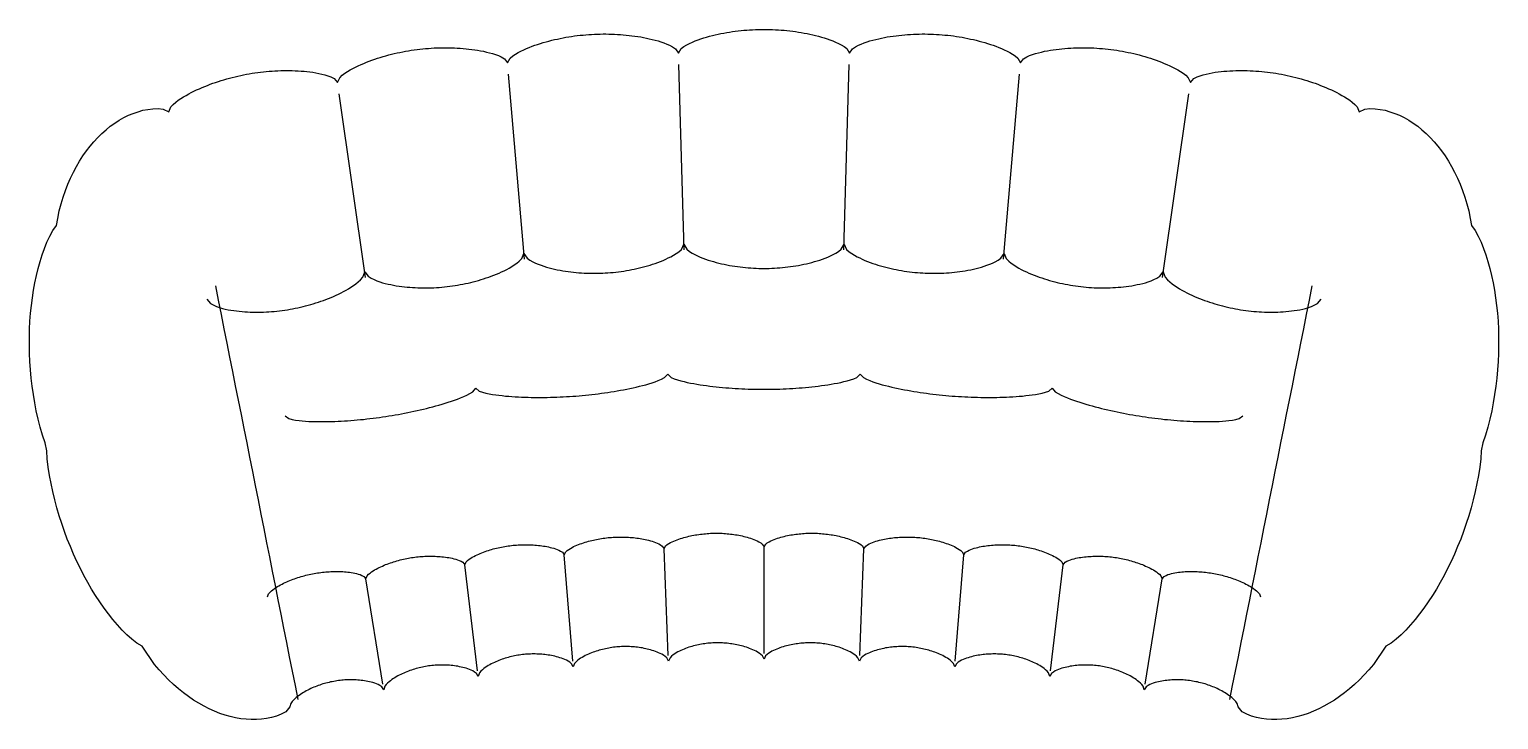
# Model space of a CAD drawing. Header units: millimetres. Extents: x -1307 to 1307, y -77 to 1150.
import ezdxf

# ---------------------------------------------------------------- set-up
doc = ezdxf.new("R2010")
doc.units = ezdxf.units.MM
doc.layers.add('SOFA-CUSHIONS', color=8, linetype='Continuous')
doc.layers.add('SOFA-OUTLINE', color=7, linetype='Continuous')

# ---------------------------------------------------------------- blocks, each defined once
blk = doc.blocks.new('BUBBLE_SOFA')
at = {"layer": 'SOFA-CUSHIONS'}
for points in [[(-142.2, 758), (-151.7, 1087.8)], [(142.2, 758), (151.7, 1087.8)], [(-426.1, 741.7), (-454.5, 1070.4)], [(426.1, 741.7), (454.5, 1070.4)], [(-708.7, 709.1), (-755.8, 1035.7)], [(708.7, 709.1), (755.8, 1035.7)], [(-990.9, 670.2), (-984.4, 662.5), (-979, 659.4), (-973.7, 657.1), (-968.5, 655.4), (-963.4, 653.9), (-958.3, 652.7), (-953.3, 651.6), (-948.3, 650.7), (-943.4, 650), (-938.4, 649.3), (-933.5, 648.7), (-928.6, 648.3), (-923.7, 647.9), (-918.9, 647.6), (-914, 647.4), (-909.2, 647.2), (-904.4, 647.2), (-899.6, 647.2), (-894.8, 647.2), (-890.1, 647.4), (-885.3, 647.6), (-880.6, 647.9), (-875.9, 648.2), (-871.2, 648.6), (-866.4, 649), (-861.8, 649.6), (-857.1, 650.2), (-852.4, 650.8), (-847.8, 651.5), (-843.1, 652.3), (-838.5, 653.1), (-833.9, 654), (-829.3, 655), (-824.7, 656), (-820.1, 657.1), (-815.5, 658.3), (-810.9, 659.5), (-806.4, 660.8), (-801.8, 662.1), (-797.3, 663.5), (-792.7, 665), (-788.2, 666.5), (-783.7, 668.1), (-779.2, 669.8), (-774.7, 671.6), (-770.2, 673.4), (-765.7, 675.3), (-761.3, 677.3), (-756.8, 679.4), (-752.4, 681.6), (-748, 683.9), (-743.6, 686.3), (-739.2, 688.8), (-734.8, 691.5), (-730.4, 694.4), (-726.1, 697.5), (-721.8, 700.9), (-717.6, 704.8), (-713.5, 709.5), (-710.1, 719), (-704.1, 710.9), (-698.9, 707.5), (-693.7, 705), (-688.6, 702.9), (-683.6, 701.2), (-678.6, 699.6), (-673.7, 698.3), (-668.7, 697.1), (-663.8, 696.1), (-658.9, 695.1), (-654.1, 694.3), (-649.2, 693.5), (-644.4, 692.9), (-639.5, 692.3), (-634.7, 691.8), (-629.9, 691.4), (-625.1, 691), (-620.3, 690.8), (-615.6, 690.6), (-610.8, 690.4), (-606, 690.4), (-601.3, 690.4), (-596.5, 690.4), (-591.8, 690.5), (-587.1, 690.7), (-582.4, 691), (-577.7, 691.3), (-573, 691.7), (-568.3, 692.1), (-563.6, 692.6), (-559, 693.2), (-554.3, 693.8), (-549.6, 694.5), (-545, 695.3), (-540.3, 696.1), (-535.7, 697), (-531.1, 698), (-526.4, 699), (-521.8, 700.1), (-517.2, 701.2), (-512.6, 702.4), (-508, 703.7), (-503.4, 705.1), (-498.8, 706.5), (-494.2, 708), (-489.6, 709.6), (-485.1, 711.2), (-480.5, 713), (-475.9, 714.8), (-471.4, 716.7), (-466.8, 718.8), (-462.3, 720.9), (-457.7, 723.2), (-453.2, 725.6), (-448.7, 728.2), (-444.2, 731.1), (-439.7, 734.2), (-435.3, 737.9), (-431, 742.4), (-427, 751.6), (-421.5, 743.2), (-416.4, 739.5), (-411.4, 736.7), (-406.5, 734.3), (-401.6, 732.3), (-396.7, 730.5), (-391.8, 728.9), (-387, 727.4), (-382.1, 726.1), (-377.3, 724.8), (-372.5, 723.7), (-367.7, 722.7), (-362.9, 721.8), (-358.1, 720.9), (-353.3, 720.1), (-348.5, 719.4), (-343.8, 718.8), (-339, 718.3), (-334.2, 717.8), (-329.5, 717.4), (-324.7, 717.1), (-320, 716.8), (-315.3, 716.6), (-310.5, 716.4), (-305.8, 716.3), (-301.1, 716.3), (-296.4, 716.4), (-291.7, 716.5), (-287, 716.7), (-282.3, 716.9), (-277.6, 717.2), (-272.9, 717.6), (-268.2, 718), (-263.5, 718.5), (-258.8, 719), (-254.1, 719.7), (-249.5, 720.3), (-244.8, 721.1), (-240.1, 721.9), (-235.4, 722.8), (-230.8, 723.7), (-226.1, 724.8), (-221.4, 725.9), (-216.8, 727), (-212.1, 728.2), (-207.4, 729.6), (-202.8, 731), (-198.1, 732.4), (-193.4, 734), (-188.8, 735.7), (-184.1, 737.4), (-179.5, 739.3), (-174.8, 741.3), (-170.2, 743.5), (-165.5, 745.8), (-160.9, 748.4), (-156.2, 751.3), (-151.6, 754.7), (-147, 758.9), (-142.5, 768), (-137.5, 759.2), (-132.6, 755.2), (-127.8, 752.1), (-123, 749.5), (-118.2, 747.2), (-113.5, 745.1), (-108.7, 743.2), (-103.9, 741.5), (-99.2, 739.9), (-94.4, 738.4), (-89.7, 737), (-84.9, 735.7), (-80.2, 734.5), (-75.4, 733.3), (-70.7, 732.3), (-66, 731.3), (-61.3, 730.4), (-56.5, 729.6), (-51.8, 728.9), (-47.1, 728.2), (-42.4, 727.6), (-37.7, 727), (-33, 726.6), (-28.3, 726.1), (-23.5, 725.8), (-18.8, 725.5), (-14.1, 725.3), (-9.4, 725.1), (-4.7, 725), (0, 725), (4.7, 725), (9.4, 725.1), (14.1, 725.3), (18.8, 725.5), (23.5, 725.8), (28.3, 726.1), (33, 726.6), (37.7, 727), (42.4, 727.6), (47.1, 728.2), (51.8, 728.9), (56.5, 729.6), (61.3, 730.4), (66, 731.3), (70.7, 732.3), (75.4, 733.3), (80.2, 734.5), (84.9, 735.7), (89.7, 737), (94.4, 738.4), (99.2, 739.9), (103.9, 741.5), (108.7, 743.2), (113.5, 745.1), (118.2, 747.2), (123, 749.5), (127.8, 752.1), (132.6, 755.2), (137.5, 759.2), (142.5, 768), (147, 758.9), (151.6, 754.7), (156.2, 751.3), (160.9, 748.4), (165.5, 745.8), (170.2, 743.5), (174.8, 741.3), (179.5, 739.3), (184.1, 737.4), (188.8, 735.7), (193.4, 734), (198.1, 732.4), (202.8, 731), (207.4, 729.6), (212.1, 728.2), (216.8, 727), (221.4, 725.9), (226.1, 724.8), (230.8, 723.7), (235.4, 722.8), (240.1, 721.9), (244.8, 721.1), (249.5, 720.3), (254.1, 719.7), (258.8, 719), (263.5, 718.5), (268.2, 718), (272.9, 717.6), (277.6, 717.2), (282.3, 716.9), (287, 716.7), (291.7, 716.5), (296.4, 716.4), (301.1, 716.3), (305.8, 716.3), (310.5, 716.4), (315.3, 716.6), (320, 716.8), (324.7, 717.1), (329.5, 717.4), (334.2, 717.8), (339, 718.3), (343.8, 718.8), (348.5, 719.4), (353.3, 720.1), (358.1, 720.9), (362.9, 721.8), (367.7, 722.7), (372.5, 723.7), (377.3, 724.8), (382.1, 726.1), (387, 727.4), (391.8, 728.9), (396.7, 730.5), (401.6, 732.3), (406.5, 734.3), (411.4, 736.7), (416.4, 739.5), (421.5, 743.2), (427, 751.6), (431, 742.4), (435.3, 737.9), (439.7, 734.2), (444.2, 731.1), (448.7, 728.2), (453.2, 725.6), (457.7, 723.2), (462.3, 720.9), (466.8, 718.8), (471.4, 716.7), (475.9, 714.8), (480.5, 713), (485.1, 711.2), (489.6, 709.6), (494.2, 708), (498.8, 706.5), (503.4, 705.1), (508, 703.7), (512.6, 702.4), (517.2, 701.2), (521.8, 700.1), (526.4, 699), (531.1, 698), (535.7, 697), (540.3, 696.1), (545, 695.3), (549.6, 694.5), (554.3, 693.8), (559, 693.2), (563.6, 692.6), (568.3, 692.1), (573, 691.7), (577.7, 691.3), (582.4, 691), (587.1, 690.7), (591.8, 690.5), (596.5, 690.4), (601.3, 690.4), (606, 690.4), (610.8, 690.4), (615.6, 690.6), (620.3, 690.8), (625.1, 691), (629.9, 691.4), (634.7, 691.8), (639.5, 692.3), (644.4, 692.9), (649.2, 693.5), (654.1, 694.3), (658.9, 695.1), (663.8, 696.1), (668.7, 697.1), (673.7, 698.3), (678.6, 699.6), (683.6, 701.2), (688.6, 702.9), (693.7, 705), (698.9, 707.5), (704.1, 710.9), (710.1, 719), (713.5, 709.5), (717.6, 704.8), (721.8, 700.9), (726.1, 697.5), (730.4, 694.4), (734.8, 691.5), (739.2, 688.8), (743.6, 686.3), (748, 683.9), (752.4, 681.6), (756.8, 679.4), (761.3, 677.3), (765.7, 675.3), (770.2, 673.4), (774.7, 671.6), (779.2, 669.8), (783.7, 668.1), (788.2, 666.5), (792.7, 665), (797.3, 663.5), (801.8, 662.1), (806.4, 660.8), (810.9, 659.5), (815.5, 658.3), (820.1, 657.1), (824.7, 656), (829.3, 655), (833.9, 654), (838.5, 653.1), (843.1, 652.3), (847.8, 651.5), (852.4, 650.8), (857.1, 650.2), (861.8, 649.6), (866.4, 649), (871.2, 648.6), (875.9, 648.2), (880.6, 647.9), (885.3, 647.6), (890.1, 647.4), (894.8, 647.2), (899.6, 647.2), (904.4, 647.2), (909.2, 647.2), (914, 647.4), (918.9, 647.6), (923.7, 647.9), (928.6, 648.3), (933.5, 648.7), (938.4, 649.3), (943.4, 650), (948.3, 650.7), (953.3, 651.6), (958.3, 652.7), (963.4, 653.9), (968.5, 655.4), (973.7, 657.1), (979, 659.4), (984.4, 662.5), (990.9, 670.2)], [(-828.7, -41.8), (-833.7, -16.4), (-838.8, 9), (-843.9, 34.3), (-848.9, 59.7), (-854, 85), (-859, 110.4), (-864.1, 135.8), (-869.1, 161.1), (-874.2, 186.5), (-879.2, 211.9), (-884.3, 237.2), (-889.3, 262.6), (-894.4, 288), (-899.5, 313.3), (-904.5, 338.7), (-909.6, 364), (-914.6, 389.4), (-919.7, 414.8), (-924.7, 440.1), (-929.8, 465.5), (-934.8, 490.9), (-939.9, 516.2), (-945, 541.6), (-950, 566.9), (-955.1, 592.3), (-960.1, 617.7), (-965.2, 643), (-970.2, 668.4), (-975.3, 693.8)], [(828.7, -41.8), (833.7, -16.4), (838.8, 9), (843.9, 34.3), (848.9, 59.7), (854, 85), (859, 110.4), (864.1, 135.8), (869.1, 161.1), (874.2, 186.5), (879.2, 211.9), (884.3, 237.2), (889.3, 262.6), (894.4, 288), (899.5, 313.3), (904.5, 338.7), (909.6, 364), (914.6, 389.4), (919.7, 414.8), (924.7, 440.1), (929.8, 465.5), (934.8, 490.9), (939.9, 516.2), (945, 541.6), (950, 566.9), (955.1, 592.3), (960.1, 617.7), (965.2, 643), (970.2, 668.4), (975.3, 693.8)], [(-851.9, 462.8), (-845.2, 458), (-839.2, 456.3), (-833.2, 455.2), (-827.2, 454.4), (-821.3, 453.8), (-815.5, 453.4), (-809.6, 453), (-803.8, 452.8), (-798, 452.6), (-792.2, 452.5), (-786.5, 452.5), (-780.7, 452.6), (-775, 452.6), (-769.2, 452.8), (-763.5, 453), (-757.8, 453.2), (-752.1, 453.5), (-746.4, 453.8), (-740.7, 454.2), (-735, 454.6), (-729.3, 455.1), (-723.7, 455.5), (-718, 456.1), (-712.4, 456.6), (-706.7, 457.3), (-701.1, 457.9), (-695.4, 458.6), (-689.8, 459.3), (-684.2, 460.1), (-678.6, 460.9), (-672.9, 461.7), (-667.3, 462.6), (-661.7, 463.5), (-656.1, 464.4), (-650.5, 465.4), (-645, 466.5), (-639.4, 467.5), (-633.8, 468.6), (-628.2, 469.8), (-622.7, 471), (-617.1, 472.2), (-611.5, 473.5), (-606, 474.8), (-600.4, 476.1), (-594.9, 477.5), (-589.3, 479), (-583.8, 480.5), (-578.3, 482), (-572.7, 483.6), (-567.2, 485.3), (-561.7, 487), (-556.2, 488.8), (-550.7, 490.7), (-545.2, 492.7), (-539.7, 494.8), (-534.2, 497.1), (-528.8, 499.5), (-523.3, 502.3), (-518, 505.7), (-512.9, 512.2), (-506.6, 506.9), (-500.7, 504.8), (-494.8, 503.2), (-488.9, 502), (-483.1, 501), (-477.3, 500.1), (-471.5, 499.3), (-465.7, 498.7), (-459.9, 498.1), (-454.2, 497.6), (-448.4, 497.2), (-442.7, 496.8), (-436.9, 496.5), (-431.2, 496.2), (-425.5, 496), (-419.8, 495.8), (-414, 495.7), (-408.3, 495.6), (-402.6, 495.5), (-396.9, 495.5), (-391.2, 495.6), (-385.5, 495.7), (-379.9, 495.8), (-374.2, 495.9), (-368.5, 496.1), (-362.8, 496.4), (-357.2, 496.6), (-351.5, 497), (-345.8, 497.3), (-340.2, 497.7), (-334.5, 498.1), (-328.9, 498.6), (-323.2, 499.1), (-317.5, 499.6), (-311.9, 500.2), (-306.3, 500.9), (-300.6, 501.5), (-295, 502.2), (-289.3, 503), (-283.7, 503.7), (-278, 504.6), (-272.4, 505.4), (-266.8, 506.3), (-261.1, 507.3), (-255.5, 508.3), (-249.9, 509.3), (-244.2, 510.4), (-238.6, 511.6), (-233, 512.8), (-227.3, 514), (-221.7, 515.4), (-216.1, 516.8), (-210.5, 518.2), (-204.8, 519.8), (-199.2, 521.5), (-193.6, 523.4), (-188, 525.4), (-182.4, 527.8), (-176.8, 530.8), (-171.3, 536.9), (-165.4, 531.2), (-159.6, 528.6), (-153.8, 526.7), (-148.1, 525), (-142.3, 523.6), (-136.6, 522.3), (-130.9, 521.1), (-125.1, 520.1), (-119.4, 519.1), (-113.7, 518.1), (-108, 517.3), (-102.3, 516.5), (-96.6, 515.8), (-90.9, 515.1), (-85.2, 514.4), (-79.5, 513.8), (-73.8, 513.3), (-68.1, 512.8), (-62.5, 512.4), (-56.8, 511.9), (-51.1, 511.6), (-45.4, 511.2), (-39.7, 510.9), (-34.1, 510.7), (-28.4, 510.5), (-22.7, 510.3), (-17, 510.2), (-11.3, 510.1), (-5.7, 510), (0, 510), (5.7, 510), (11.3, 510.1), (17, 510.2), (22.7, 510.3), (28.4, 510.5), (34.1, 510.7), (39.7, 510.9), (45.4, 511.2), (51.1, 511.6), (56.8, 511.9), (62.5, 512.4), (68.1, 512.8), (73.8, 513.3), (79.5, 513.8), (85.2, 514.4), (90.9, 515.1), (96.6, 515.8), (102.3, 516.5), (108, 517.3), (113.7, 518.1), (119.4, 519.1), (125.1, 520.1), (130.9, 521.1), (136.6, 522.3), (142.3, 523.6), (148.1, 525), (153.8, 526.7), (159.6, 528.6), (165.4, 531.2), (171.3, 536.9), (176.8, 530.8), (182.4, 527.8), (188, 525.4), (193.6, 523.4), (199.2, 521.5), (204.8, 519.8), (210.5, 518.2), (216.1, 516.8), (221.7, 515.4), (227.3, 514), (233, 512.8), (238.6, 511.6), (244.2, 510.4), (249.9, 509.3), (255.5, 508.3), (261.1, 507.3), (266.8, 506.3), (272.4, 505.4), (278, 504.6), (283.7, 503.7), (289.3, 503), (295, 502.2), (300.6, 501.5), (306.3, 500.9), (311.9, 500.2), (317.5, 499.6), (323.2, 499.1), (328.9, 498.6), (334.5, 498.1), (340.2, 497.7), (345.8, 497.3), (351.5, 497), (357.2, 496.6), (362.8, 496.4), (368.5, 496.1), (374.2, 495.9), (379.9, 495.8), (385.5, 495.7), (391.2, 495.6), (396.9, 495.5), (402.6, 495.5), (408.3, 495.6), (414, 495.7), (419.8, 495.8), (425.5, 496), (431.2, 496.2), (436.9, 496.5), (442.7, 496.8), (448.4, 497.2), (454.2, 497.6), (459.9, 498.1), (465.7, 498.7), (471.5, 499.3), (477.3, 500.1), (483.1, 501), (488.9, 502), (494.8, 503.2), (500.7, 504.8), (506.6, 506.9), (512.9, 512.2), (518, 505.7), (523.3, 502.3), (528.8, 499.5), (534.2, 497.1), (539.7, 494.8), (545.2, 492.7), (550.7, 490.7), (556.2, 488.8), (561.7, 487), (567.2, 485.3), (572.7, 483.6), (578.3, 482), (583.8, 480.5), (589.3, 479), (594.9, 477.5), (600.4, 476.1), (606, 474.8), (611.5, 473.5), (617.1, 472.2), (622.7, 471), (628.2, 469.8), (633.8, 468.6), (639.4, 467.5), (645, 466.5), (650.5, 465.4), (656.1, 464.4), (661.7, 463.5), (667.3, 462.6), (672.9, 461.7), (678.6, 460.9), (684.2, 460.1), (689.8, 459.3), (695.4, 458.6), (701.1, 457.9), (706.7, 457.3), (712.4, 456.6), (718, 456.1), (723.7, 455.5), (729.3, 455.1), (735, 454.6), (740.7, 454.2), (746.4, 453.8), (752.1, 453.5), (757.8, 453.2), (763.5, 453), (769.2, 452.8), (775, 452.6), (780.7, 452.6), (786.5, 452.5), (792.2, 452.5), (798, 452.6), (803.8, 452.8), (809.6, 453), (815.5, 453.4), (821.3, 453.8), (827.2, 454.4), (833.2, 455.2), (839.2, 456.3), (845.2, 458), (851.9, 462.8)], [(-883.2, 141.1), (-881.3, 146.5), (-878.8, 149.3), (-876.3, 151.7), (-873.7, 153.7), (-871, 155.7), (-868.3, 157.4), (-865.6, 159.1), (-862.9, 160.7), (-860.2, 162.2), (-857.4, 163.6), (-854.7, 165), (-851.9, 166.3), (-849.1, 167.6), (-846.3, 168.8), (-843.5, 170), (-840.7, 171.1), (-837.9, 172.2), (-835, 173.2), (-832.2, 174.2), (-829.3, 175.2), (-826.5, 176.1), (-823.6, 177), (-820.7, 177.8), (-817.8, 178.6), (-815, 179.3), (-812.1, 180.1), (-809.2, 180.7), (-806.2, 181.4), (-803.3, 182), (-800.4, 182.5), (-797.5, 183), (-794.5, 183.5), (-791.6, 183.9), (-788.6, 184.3), (-785.6, 184.7), (-782.7, 185), (-779.7, 185.3), (-776.7, 185.5), (-773.7, 185.7), (-770.7, 185.9), (-767.7, 186), (-764.7, 186.1), (-761.7, 186.1), (-758.7, 186.1), (-755.6, 186), (-752.6, 185.9), (-749.5, 185.8), (-746.5, 185.6), (-743.4, 185.3), (-740.4, 185), (-737.3, 184.6), (-734.2, 184.2), (-731.1, 183.7), (-728, 183.1), (-724.8, 182.3), (-721.7, 181.5), (-718.5, 180.5), (-715.3, 179.2), (-712, 177.4), (-708.3, 173), (-706.1, 178.4), (-703.6, 181.1), (-700.9, 183.3), (-698.2, 185.3), (-695.5, 187.1), (-692.8, 188.8), (-690, 190.3), (-687.2, 191.8), (-684.4, 193.2), (-681.6, 194.5), (-678.8, 195.8), (-676, 197), (-673.1, 198.2), (-670.3, 199.3), (-667.5, 200.3), (-664.6, 201.3), (-661.7, 202.3), (-658.9, 203.2), (-656, 204.1), (-653.1, 204.9), (-650.2, 205.7), (-647.3, 206.5), (-644.4, 207.2), (-641.5, 207.9), (-638.6, 208.5), (-635.6, 209.1), (-632.7, 209.7), (-629.8, 210.2), (-626.8, 210.7), (-623.9, 211.1), (-620.9, 211.5), (-618, 211.9), (-615, 212.2), (-612, 212.5), (-609, 212.7), (-606.1, 212.9), (-603.1, 213.1), (-600.1, 213.2), (-597.1, 213.3), (-594.1, 213.3), (-591.1, 213.3), (-588.1, 213.2), (-585.1, 213.2), (-582, 213), (-579, 212.8), (-576, 212.6), (-572.9, 212.3), (-569.9, 212), (-566.8, 211.6), (-563.8, 211.2), (-560.7, 210.7), (-557.6, 210.1), (-554.6, 209.5), (-551.5, 208.7), (-548.4, 207.9), (-545.3, 206.9), (-542.1, 205.8), (-539, 204.4), (-535.7, 202.5), (-532.2, 197.9), (-529.9, 203.2), (-527.2, 205.8), (-524.4, 207.9), (-521.7, 209.8), (-518.9, 211.5), (-516.1, 213), (-513.2, 214.5), (-510.4, 215.8), (-507.6, 217.1), (-504.7, 218.3), (-501.8, 219.5), (-499, 220.6), (-496.1, 221.6), (-493.2, 222.6), (-490.3, 223.6), (-487.4, 224.5), (-484.5, 225.3), (-481.6, 226.1), (-478.7, 226.9), (-475.8, 227.6), (-472.9, 228.3), (-469.9, 228.9), (-467, 229.5), (-464.1, 230.1), (-461.1, 230.6), (-458.2, 231.1), (-455.2, 231.5), (-452.3, 231.9), (-449.3, 232.3), (-446.3, 232.6), (-443.4, 232.9), (-440.4, 233.1), (-437.4, 233.3), (-434.4, 233.5), (-431.5, 233.6), (-428.5, 233.7), (-425.5, 233.7), (-422.5, 233.7), (-419.5, 233.7), (-416.5, 233.6), (-413.5, 233.5), (-410.5, 233.3), (-407.5, 233.1), (-404.5, 232.8), (-401.4, 232.5), (-398.4, 232.2), (-395.4, 231.8), (-392.4, 231.3), (-389.3, 230.8), (-386.3, 230.3), (-383.3, 229.6), (-380.2, 229), (-377.2, 228.2), (-374.1, 227.3), (-371, 226.4), (-368, 225.3), (-364.9, 224), (-361.8, 222.4), (-358.6, 220.4), (-355.3, 215.7), (-352.7, 220.9), (-349.9, 223.4), (-347.1, 225.4), (-344.3, 227.2), (-341.4, 228.7), (-338.6, 230.2), (-335.7, 231.5), (-332.8, 232.8), (-329.9, 233.9), (-327, 235), (-324.1, 236.1), (-321.2, 237.1), (-318.2, 238), (-315.3, 238.9), (-312.4, 239.7), (-309.5, 240.5), (-306.5, 241.2), (-303.6, 241.9), (-300.7, 242.5), (-297.7, 243.1), (-294.8, 243.7), (-291.8, 244.2), (-288.9, 244.7), (-285.9, 245.1), (-282.9, 245.5), (-280, 245.9), (-277, 246.2), (-274, 246.5), (-271.1, 246.7), (-268.1, 246.9), (-265.1, 247.1), (-262.1, 247.2), (-259.2, 247.3), (-256.2, 247.3), (-253.2, 247.3), (-250.2, 247.3), (-247.2, 247.2), (-244.2, 247.1), (-241.2, 246.9), (-238.2, 246.7), (-235.2, 246.5), (-232.2, 246.2), (-229.2, 245.9), (-226.2, 245.5), (-223.2, 245.1), (-220.2, 244.6), (-217.2, 244.1), (-214.2, 243.5), (-211.2, 242.9), (-208.2, 242.2), (-205.2, 241.5), (-202.2, 240.6), (-199.1, 239.8), (-196.1, 238.8), (-193.1, 237.7), (-190.1, 236.5), (-187, 235.1), (-184, 233.4), (-180.9, 231.2), (-177.8, 226.4), (-175, 231.5), (-172.1, 233.9), (-169.2, 235.8), (-166.3, 237.4), (-163.4, 238.9), (-160.5, 240.2), (-157.6, 241.4), (-154.6, 242.6), (-151.7, 243.6), (-148.7, 244.6), (-145.8, 245.5), (-142.8, 246.4), (-139.9, 247.2), (-136.9, 247.9), (-134, 248.6), (-131, 249.3), (-128.1, 249.9), (-125.1, 250.5), (-122.1, 251), (-119.2, 251.5), (-116.2, 251.9), (-113.2, 252.3), (-110.2, 252.7), (-107.3, 253), (-104.3, 253.3), (-101.3, 253.5), (-98.3, 253.7), (-95.4, 253.9), (-92.4, 254), (-89.4, 254.1), (-86.4, 254.1), (-83.5, 254.1), (-80.5, 254.1), (-77.5, 254), (-74.5, 253.9), (-71.5, 253.7), (-68.5, 253.5), (-65.6, 253.3), (-62.6, 253), (-59.6, 252.7), (-56.6, 252.3), (-53.6, 251.9), (-50.6, 251.5), (-47.6, 251), (-44.7, 250.4), (-41.7, 249.8), (-38.7, 249.2), (-35.7, 248.5), (-32.7, 247.8), (-29.8, 247), (-26.8, 246.1), (-23.8, 245.2), (-20.8, 244.2), (-17.8, 243.1), (-14.9, 241.9), (-11.9, 240.5), (-8.9, 239), (-5.9, 237.2), (-3, 234.9), (0, 230), (3, 234.9), (5.9, 237.2), (8.9, 239), (11.9, 240.5), (14.9, 241.9), (17.8, 243.1), (20.8, 244.2), (23.8, 245.2), (26.8, 246.1), (29.8, 247), (32.7, 247.8), (35.7, 248.5), (38.7, 249.2), (41.7, 249.8), (44.7, 250.4), (47.6, 251), (50.6, 251.5), (53.6, 251.9), (56.6, 252.3), (59.6, 252.7), (62.6, 253), (65.6, 253.3), (68.5, 253.5), (71.5, 253.7), (74.5, 253.9), (77.5, 254), (80.5, 254.1), (83.5, 254.1), (86.4, 254.1), (89.4, 254.1), (92.4, 254), (95.4, 253.9), (98.3, 253.7), (101.3, 253.5), (104.3, 253.3), (107.3, 253), (110.2, 252.7), (113.2, 252.3), (116.2, 251.9), (119.2, 251.5), (122.1, 251), (125.1, 250.5), (128.1, 249.9), (131, 249.3), (134, 248.6), (136.9, 247.9), (139.9, 247.2), (142.8, 246.4), (145.8, 245.5), (148.7, 244.6), (151.7, 243.6), (154.6, 242.6), (157.6, 241.4), (160.5, 240.2), (163.4, 238.9), (166.3, 237.4), (169.2, 235.8), (172.1, 233.9), (175, 231.5), (177.8, 226.4), (180.9, 231.2), (184, 233.4), (187, 235.1), (190.1, 236.5), (193.1, 237.7), (196.1, 238.8), (199.1, 239.8), (202.2, 240.6), (205.2, 241.5), (208.2, 242.2), (211.2, 242.9), (214.2, 243.5), (217.2, 244.1), (220.2, 244.6), (223.2, 245.1), (226.2, 245.5), (229.2, 245.9), (232.2, 246.2), (235.2, 246.5), (238.2, 246.7), (241.2, 246.9), (244.2, 247.1), (247.2, 247.2), (250.2, 247.3), (253.2, 247.3), (256.2, 247.3), (259.2, 247.3), (262.1, 247.2), (265.1, 247.1), (268.1, 246.9), (271.1, 246.7), (274, 246.5), (277, 246.2), (280, 245.9), (282.9, 245.5), (285.9, 245.1), (288.9, 244.7), (291.8, 244.2), (294.8, 243.7), (297.7, 243.1), (300.7, 242.5), (303.6, 241.9), (306.5, 241.2), (309.5, 240.5), (312.4, 239.7), (315.3, 238.9), (318.2, 238), (321.2, 237.1), (324.1, 236.1), (327, 235), (329.9, 233.9), (332.8, 232.8), (335.7, 231.5), (338.6, 230.2), (341.4, 228.7), (344.3, 227.2), (347.1, 225.4), (349.9, 223.4), (352.7, 220.9), (355.3, 215.7), (358.6, 220.4), (361.8, 222.4), (364.9, 224), (368, 225.3), (371, 226.4), (374.1, 227.3), (377.2, 228.2), (380.2, 229), (383.3, 229.6), (386.3, 230.3), (389.3, 230.8), (392.4, 231.3), (395.4, 231.8), (398.4, 232.2), (401.4, 232.5), (404.5, 232.8), (407.5, 233.1), (410.5, 233.3), (413.5, 233.5), (416.5, 233.6), (419.5, 233.7), (422.5, 233.7), (425.5, 233.7), (428.5, 233.7), (431.5, 233.6), (434.4, 233.5), (437.4, 233.3), (440.4, 233.1), (443.4, 232.9), (446.3, 232.6), (449.3, 232.3), (452.3, 231.9), (455.2, 231.5), (458.2, 231.1), (461.1, 230.6), (464.1, 230.1), (467, 229.5), (469.9, 228.9), (472.9, 228.3), (475.8, 227.6), (478.7, 226.9), (481.6, 226.1), (484.5, 225.3), (487.4, 224.5), (490.3, 223.6), (493.2, 222.6), (496.1, 221.6), (499, 220.6), (501.8, 219.5), (504.7, 218.3), (507.6, 217.1), (510.4, 215.8), (513.2, 214.5), (516.1, 213), (518.9, 211.5), (521.7, 209.8), (524.4, 207.9), (527.2, 205.8), (529.9, 203.2), (532.2, 197.9), (535.7, 202.5), (539, 204.4), (542.1, 205.8), (545.3, 206.9), (548.4, 207.9), (551.5, 208.7), (554.6, 209.5), (557.6, 210.1), (560.7, 210.7), (563.8, 211.2), (566.8, 211.6), (569.9, 212), (572.9, 212.3), (576, 212.6), (579, 212.8), (582, 213), (585.1, 213.2), (588.1, 213.2), (591.1, 213.3), (594.1, 213.3), (597.1, 213.3), (600.1, 213.2), (603.1, 213.1), (606.1, 212.9), (609, 212.7), (612, 212.5), (615, 212.2), (618, 211.9), (620.9, 211.5), (623.9, 211.1), (626.8, 210.7), (629.8, 210.2), (632.7, 209.7), (635.6, 209.1), (638.6, 208.5), (641.5, 207.9), (644.4, 207.2), (647.3, 206.5), (650.2, 205.7), (653.1, 204.9), (656, 204.1), (658.9, 203.2), (661.7, 202.3), (664.6, 201.3), (667.5, 200.3), (670.3, 199.3), (673.1, 198.2), (676, 197), (678.8, 195.8), (681.6, 194.5), (684.4, 193.2), (687.2, 191.8), (690, 190.3), (692.8, 188.8), (695.5, 187.1), (698.2, 185.3), (700.9, 183.3), (703.6, 181.1), (706.1, 178.4), (708.3, 173), (712, 177.4), (715.3, 179.2), (718.5, 180.5), (721.7, 181.5), (724.8, 182.3), (728, 183.1), (731.1, 183.7), (734.2, 184.2), (737.3, 184.6), (740.4, 185), (743.4, 185.3), (746.5, 185.6), (749.5, 185.8), (752.6, 185.9), (755.6, 186), (758.7, 186.1), (761.7, 186.1), (764.7, 186.1), (767.7, 186), (770.7, 185.9), (773.7, 185.7), (776.7, 185.5), (779.7, 185.3), (782.7, 185), (785.6, 184.7), (788.6, 184.3), (791.6, 183.9), (794.5, 183.5), (797.5, 183), (800.4, 182.5), (803.3, 182), (806.2, 181.4), (809.2, 180.7), (812.1, 180.1), (815, 179.3), (817.8, 178.6), (820.7, 177.8), (823.6, 177), (826.5, 176.1), (829.3, 175.2), (832.2, 174.2), (835, 173.2), (837.9, 172.2), (840.7, 171.1), (843.5, 170), (846.3, 168.8), (849.1, 167.6), (851.9, 166.3), (854.7, 165), (857.4, 163.6), (860.2, 162.2), (862.9, 160.7), (865.6, 159.1), (868.3, 157.4), (871, 155.7), (873.7, 153.7), (876.3, 151.7), (878.8, 149.3), (881.3, 146.5), (883.2, 141.1)], [(-340, 26.3), (-355.3, 215.7)], [(-170.2, 36.6), (-177.8, 226.4)], [(0, 40), (0, 230)], [(170.2, 36.6), (177.8, 226.4)], [(340, 26.3), (355.3, 215.7)], [(-509.4, 9.3), (-532.2, 197.9)], [(509.4, 9.3), (532.2, 197.9)], [(-677.9, -14.5), (-708.3, 173)], [(677.9, -14.5), (708.3, 173)]]:
    blk.add_lwpolyline(points, dxfattribs=at)
at = {"layer": 'SOFA-OUTLINE'}
blk.add_lwpolyline([(-1058.6, 1003.4), (-1055.2, 1012.1), (-1051, 1016.7), (-1046.6, 1020.6), (-1042, 1023.9), (-1037.5, 1027.1), (-1032.8, 1030), (-1028.2, 1032.7), (-1023.5, 1035.3), (-1018.8, 1037.7), (-1014.1, 1040.1), (-1009.3, 1042.4), (-1004.5, 1044.5), (-999.7, 1046.6), (-994.9, 1048.6), (-990.1, 1050.5), (-985.2, 1052.4), (-980.3, 1054.1), (-975.5, 1055.8), (-970.6, 1057.5), (-965.7, 1059), (-960.7, 1060.5), (-955.8, 1062), (-950.9, 1063.3), (-945.9, 1064.6), (-940.9, 1065.8), (-935.9, 1067), (-930.9, 1068.1), (-925.9, 1069.1), (-920.9, 1070.1), (-915.9, 1071), (-910.8, 1071.9), (-905.8, 1072.6), (-900.7, 1073.4), (-895.6, 1074), (-890.6, 1074.6), (-885.5, 1075.1), (-880.3, 1075.6), (-875.2, 1076), (-870.1, 1076.3), (-865, 1076.5), (-859.8, 1076.7), (-854.7, 1076.8), (-849.5, 1076.9), (-844.3, 1076.9), (-839.1, 1076.8), (-833.9, 1076.6), (-828.7, 1076.3), (-823.5, 1076), (-818.3, 1075.6), (-813, 1075), (-807.8, 1074.4), (-802.5, 1073.7), (-797.2, 1072.8), (-791.9, 1071.8), (-786.6, 1070.6), (-781.2, 1069.3), (-775.8, 1067.6), (-770.4, 1065.5), (-764.8, 1062.6), (-758.7, 1055.5), (-754.8, 1064.1), (-750.3, 1068.4), (-745.6, 1072), (-740.9, 1075.1), (-736.2, 1077.9), (-731.4, 1080.6), (-726.6, 1083), (-721.8, 1085.3), (-716.9, 1087.5), (-712.1, 1089.6), (-707.2, 1091.6), (-702.3, 1093.5), (-697.4, 1095.3), (-692.4, 1097), (-687.5, 1098.6), (-682.6, 1100.2), (-677.6, 1101.7), (-672.6, 1103.1), (-667.6, 1104.5), (-662.7, 1105.7), (-657.7, 1106.9), (-652.6, 1108.1), (-647.6, 1109.2), (-642.6, 1110.2), (-637.6, 1111.1), (-632.5, 1112), (-627.5, 1112.8), (-622.4, 1113.6), (-617.3, 1114.2), (-612.3, 1114.9), (-607.2, 1115.4), (-602.1, 1115.9), (-597, 1116.3), (-591.9, 1116.7), (-586.8, 1117), (-581.7, 1117.2), (-576.5, 1117.4), (-571.4, 1117.4), (-566.3, 1117.5), (-561.1, 1117.4), (-556, 1117.3), (-550.8, 1117.1), (-545.7, 1116.9), (-540.5, 1116.6), (-535.3, 1116.2), (-530.1, 1115.7), (-524.9, 1115.1), (-519.8, 1114.5), (-514.6, 1113.8), (-509.4, 1113), (-504.1, 1112), (-498.9, 1111), (-493.7, 1109.8), (-488.5, 1108.5), (-483.2, 1107.1), (-477.9, 1105.4), (-472.6, 1103.4), (-467.3, 1101), (-461.9, 1097.8), (-456.2, 1090.4), (-451.8, 1098.7), (-447.1, 1102.7), (-442.2, 1106), (-437.4, 1108.9), (-432.5, 1111.4), (-427.5, 1113.8), (-422.6, 1116), (-417.6, 1118), (-412.7, 1119.9), (-407.7, 1121.7), (-402.7, 1123.4), (-397.7, 1125), (-392.7, 1126.5), (-387.7, 1128), (-382.7, 1129.3), (-377.7, 1130.6), (-372.6, 1131.8), (-367.6, 1132.9), (-362.5, 1134), (-357.5, 1135), (-352.4, 1135.9), (-347.3, 1136.8), (-342.3, 1137.6), (-337.2, 1138.3), (-332.1, 1138.9), (-327, 1139.5), (-321.9, 1140), (-316.8, 1140.5), (-311.7, 1140.9), (-306.6, 1141.2), (-301.5, 1141.5), (-296.4, 1141.7), (-291.3, 1141.8), (-286.2, 1141.9), (-281.1, 1141.9), (-275.9, 1141.8), (-270.8, 1141.7), (-265.7, 1141.5), (-260.6, 1141.2), (-255.4, 1140.9), (-250.3, 1140.4), (-245.2, 1140), (-240, 1139.4), (-234.9, 1138.8), (-229.7, 1138.1), (-224.6, 1137.3), (-219.4, 1136.5), (-214.3, 1135.6), (-209.2, 1134.5), (-204, 1133.4), (-198.9, 1132.2), (-193.7, 1130.9), (-188.5, 1129.4), (-183.4, 1127.8), (-178.2, 1126), (-173.1, 1124), (-167.9, 1121.8), (-162.7, 1119.1), (-157.5, 1115.6), (-152.2, 1107.8), (-147.4, 1115.9), (-142.4, 1119.6), (-137.4, 1122.6), (-132.4, 1125.2), (-127.3, 1127.5), (-122.3, 1129.6), (-117.2, 1131.5), (-112.2, 1133.2), (-107.1, 1134.8), (-102, 1136.3), (-96.9, 1137.8), (-91.9, 1139.1), (-86.8, 1140.3), (-81.7, 1141.4), (-76.6, 1142.5), (-71.5, 1143.5), (-66.4, 1144.4), (-61.3, 1145.2), (-56.2, 1146), (-51.1, 1146.7), (-46, 1147.3), (-40.9, 1147.9), (-35.8, 1148.4), (-30.7, 1148.8), (-25.6, 1149.2), (-20.5, 1149.5), (-15.3, 1149.7), (-10.2, 1149.9), (-5.1, 1150), (0, 1150), (5.1, 1150), (10.2, 1149.9), (15.3, 1149.7), (20.5, 1149.5), (25.6, 1149.2), (30.7, 1148.8), (35.8, 1148.4), (40.9, 1147.9), (46, 1147.3), (51.1, 1146.7), (56.2, 1146), (61.3, 1145.2), (66.4, 1144.4), (71.5, 1143.5), (76.6, 1142.5), (81.7, 1141.4), (86.8, 1140.3), (91.9, 1139.1), (96.9, 1137.8), (102, 1136.3), (107.1, 1134.8), (112.2, 1133.2), (117.2, 1131.5), (122.3, 1129.6), (127.3, 1127.5), (132.4, 1125.2), (137.4, 1122.6), (142.4, 1119.6), (147.4, 1115.9), (152.2, 1107.8), (157.5, 1115.6), (162.7, 1119.1), (167.9, 1121.8), (173.1, 1124), (178.2, 1126), (183.4, 1127.8), (188.5, 1129.4), (193.7, 1130.9), (198.9, 1132.2), (204, 1133.4), (209.2, 1134.5), (214.3, 1135.6), (219.4, 1136.5), (224.6, 1137.3), (229.7, 1138.1), (234.9, 1138.8), (240, 1139.4), (245.2, 1140), (250.3, 1140.4), (255.4, 1140.9), (260.6, 1141.2), (265.7, 1141.5), (270.8, 1141.7), (275.9, 1141.8), (281.1, 1141.9), (286.2, 1141.9), (291.3, 1141.8), (296.4, 1141.7), (301.5, 1141.5), (306.6, 1141.2), (311.7, 1140.9), (316.8, 1140.5), (321.9, 1140), (327, 1139.5), (332.1, 1138.9), (337.2, 1138.3), (342.3, 1137.6), (347.3, 1136.8), (352.4, 1135.9), (357.5, 1135), (362.5, 1134), (367.6, 1132.9), (372.6, 1131.8), (377.7, 1130.6), (382.7, 1129.3), (387.7, 1128), (392.7, 1126.5), (397.7, 1125), (402.7, 1123.4), (407.7, 1121.7), (412.7, 1119.9), (417.6, 1118), (422.6, 1116), (427.5, 1113.8), (432.5, 1111.4), (437.4, 1108.9), (442.2, 1106), (447.1, 1102.7), (451.8, 1098.7), (456.2, 1090.4), (461.9, 1097.8), (467.3, 1101), (472.6, 1103.4), (477.9, 1105.4), (483.2, 1107.1), (488.5, 1108.5), (493.7, 1109.8), (498.9, 1111), (504.1, 1112), (509.4, 1113), (514.6, 1113.8), (519.8, 1114.5), (524.9, 1115.1), (530.1, 1115.7), (535.3, 1116.2), (540.5, 1116.6), (545.7, 1116.9), (550.8, 1117.1), (556, 1117.3), (561.1, 1117.4), (566.3, 1117.5), (571.4, 1117.4), (576.5, 1117.4), (581.7, 1117.2), (586.8, 1117), (591.9, 1116.7), (597, 1116.3), (602.1, 1115.9), (607.2, 1115.4), (612.3, 1114.9), (617.3, 1114.2), (622.4, 1113.6), (627.5, 1112.8), (632.5, 1112), (637.6, 1111.1), (642.6, 1110.2), (647.6, 1109.2), (652.6, 1108.1), (657.7, 1106.9), (662.7, 1105.7), (667.6, 1104.5), (672.6, 1103.1), (677.6, 1101.7), (682.6, 1100.2), (687.5, 1098.6), (692.4, 1097), (697.4, 1095.3), (702.3, 1093.5), (707.2, 1091.6), (712.1, 1089.6), (716.9, 1087.5), (721.8, 1085.3), (726.6, 1083), (731.4, 1080.6), (736.2, 1077.9), (740.9, 1075.1), (745.6, 1072), (750.3, 1068.4), (754.8, 1064.1), (758.7, 1055.5), (764.8, 1062.6), (770.4, 1065.5), (775.8, 1067.6), (781.2, 1069.3), (786.6, 1070.6), (791.9, 1071.8), (797.2, 1072.8), (802.5, 1073.7), (807.8, 1074.4), (813, 1075), (818.3, 1075.6), (823.5, 1076), (828.7, 1076.3), (833.9, 1076.6), (839.1, 1076.8), (844.3, 1076.9), (849.5, 1076.9), (854.7, 1076.8), (859.8, 1076.7), (865, 1076.5), (870.1, 1076.3), (875.2, 1076), (880.3, 1075.6), (885.5, 1075.1), (890.6, 1074.6), (895.6, 1074), (900.7, 1073.4), (905.8, 1072.6), (910.8, 1071.9), (915.9, 1071), (920.9, 1070.1), (925.9, 1069.1), (930.9, 1068.1), (935.9, 1067), (940.9, 1065.8), (945.9, 1064.6), (950.9, 1063.3), (955.8, 1062), (960.7, 1060.5), (965.7, 1059), (970.6, 1057.5), (975.5, 1055.8), (980.3, 1054.1), (985.2, 1052.4), (990.1, 1050.5), (994.9, 1048.6), (999.7, 1046.6), (1004.5, 1044.5), (1009.3, 1042.4), (1014.1, 1040.1), (1018.8, 1037.7), (1023.5, 1035.3), (1028.2, 1032.7), (1032.8, 1030), (1037.5, 1027.1), (1042, 1023.9), (1046.6, 1020.6), (1051, 1016.7), (1055.2, 1012.1), (1058.6, 1003.4), (1058.6, 1003.4), (1068.7, 1008.4), (1077.9, 1009.2), (1087, 1008.9), (1096, 1007.8), (1104.9, 1006.1), (1113.6, 1003.7), (1122.2, 1000.7), (1130.7, 997.2), (1139, 993.1), (1147.1, 988.5), (1155.1, 983.4), (1162.9, 977.7), (1170.5, 971.6), (1177.9, 965), (1185.1, 957.9), (1192.1, 950.3), (1198.8, 942.3), (1205.3, 933.9), (1211.5, 925), (1217.5, 915.7), (1223.2, 906), (1228.5, 895.9), (1233.6, 885.4), (1238.4, 874.5), (1242.8, 863.3), (1246.9, 851.7), (1250.5, 839.6), (1253.7, 827.1), (1256.1, 813.9), (1258.6, 801.1), (1265.2, 792.5), (1270.7, 782.5), (1275.6, 771.8), (1280, 760.6), (1284.1, 749.1), (1287.9, 737.1), (1291.3, 724.8), (1294.4, 712.1), (1297.1, 699.2), (1299.5, 686.1), (1301.6, 672.6), (1303.3, 659), (1304.7, 645.2), (1305.8, 631.2), (1306.5, 617), (1306.8, 602.7), (1306.9, 588.3), (1306.6, 573.8), (1305.9, 559.2), (1304.9, 544.6), (1303.5, 530), (1301.8, 515.3), (1299.8, 500.7), (1297.4, 486.1), (1294.6, 471.6), (1291.4, 457.1), (1287.8, 442.8), (1283.7, 428.7), (1278.7, 414.9), (1275.8, 400.8), (1275, 386.1), (1273.3, 371.5), (1271.1, 357), (1268.3, 342.4), (1265.2, 328), (1261.7, 313.6), (1257.9, 299.4), (1253.7, 285.2), (1249.3, 271.2), (1244.5, 257.3), (1239.4, 243.7), (1234, 230.2), (1228.4, 216.9), (1222.4, 203.9), (1216.2, 191.2), (1209.8, 178.7), (1203.1, 166.5), (1196.2, 154.6), (1189, 143.1), (1181.7, 131.9), (1174.1, 121.1), (1166.4, 110.7), (1158.4, 100.7), (1150.3, 91.1), (1142, 82), (1133.5, 73.5), (1124.8, 65.6), (1115.9, 58.5), (1106.5, 53.2), (1099.1, 42.4), (1091.7, 31.1), (1084, 20.9), (1075.9, 11.2), (1067.6, 2.1), (1059.1, -6.5), (1050.5, -14.7), (1041.7, -22.4), (1032.8, -29.6), (1023.8, -36.3), (1014.7, -42.5), (1005.5, -48.2), (996.2, -53.5), (986.9, -58.2), (977.5, -62.5), (968.2, -66.2), (958.8, -69.4), (949.4, -72), (940, -74.2), (930.6, -75.8), (921.3, -76.8), (912.1, -77.3), (902.9, -77.3), (893.8, -76.6), (884.8, -75.4), (876, -73.6), (867.3, -71.1), (858.8, -67.8), (850.6, -63.4), (843.3, -54.9), (843.3, -54.9), (841.7, -48.6), (839.5, -45.3), (837.1, -42.6), (834.7, -40.3), (832.3, -38.1), (829.8, -36.1), (827.2, -34.3), (824.7, -32.5), (822.1, -30.9), (819.5, -29.3), (816.9, -27.7), (814.3, -26.3), (811.7, -24.9), (809, -23.6), (806.4, -22.3), (803.7, -21.1), (801, -19.9), (798.4, -18.8), (795.7, -17.8), (792.9, -16.8), (790.2, -15.8), (787.5, -14.9), (784.8, -14), (782, -13.2), (779.3, -12.5), (776.5, -11.7), (773.7, -11.1), (770.9, -10.4), (768.2, -9.9), (765.4, -9.3), (762.5, -8.8), (759.7, -8.4), (756.9, -8), (754.1, -7.6), (751.2, -7.3), (748.4, -7.1), (745.5, -6.9), (742.7, -6.7), (739.8, -6.6), (736.9, -6.5), (734, -6.5), (731.1, -6.6), (728.2, -6.6), (725.3, -6.8), (722.4, -7), (719.4, -7.2), (716.5, -7.5), (713.6, -7.9), (710.6, -8.3), (707.6, -8.8), (704.6, -9.4), (701.7, -10.1), (698.7, -10.8), (695.6, -11.6), (692.6, -12.6), (689.5, -13.8), (686.4, -15.1), (683.3, -16.8), (680, -19), (676.3, -24.4), (674.4, -18.1), (672.1, -15), (669.6, -12.4), (667.1, -10.1), (664.6, -8.1), (662, -6.2), (659.4, -4.4), (656.8, -2.8), (654.1, -1.2), (651.5, 0.3), (648.8, 1.7), (646.2, 3), (643.5, 4.3), (640.8, 5.5), (638.1, 6.7), (635.4, 7.8), (632.6, 8.8), (629.9, 9.8), (627.2, 10.8), (624.4, 11.7), (621.7, 12.5), (618.9, 13.3), (616.1, 14.1), (613.4, 14.8), (610.6, 15.4), (607.8, 16.1), (605, 16.6), (602.2, 17.1), (599.4, 17.6), (596.6, 18), (593.7, 18.4), (590.9, 18.7), (588.1, 19), (585.2, 19.2), (582.4, 19.4), (579.5, 19.6), (576.6, 19.7), (573.8, 19.7), (570.9, 19.7), (568, 19.7), (565.1, 19.6), (562.2, 19.4), (559.3, 19.2), (556.4, 18.9), (553.5, 18.6), (550.6, 18.3), (547.7, 17.8), (544.7, 17.4), (541.8, 16.8), (538.9, 16.2), (535.9, 15.5), (532.9, 14.7), (530, 13.9), (527, 12.9), (524, 11.8), (521, 10.5), (517.9, 9.1), (514.8, 7.3), (511.7, 4.9), (508.2, -0.6), (506.1, 5.6), (503.6, 8.6), (501, 11.1), (498.4, 13.3), (495.8, 15.2), (493.1, 17), (490.5, 18.6), (487.8, 20.2), (485.1, 21.7), (482.4, 23), (479.7, 24.3), (477, 25.6), (474.2, 26.7), (471.5, 27.8), (468.7, 28.9), (466, 29.9), (463.2, 30.8), (460.5, 31.7), (457.7, 32.6), (454.9, 33.3), (452.1, 34.1), (449.3, 34.8), (446.5, 35.4), (443.7, 36), (440.9, 36.6), (438.1, 37), (435.3, 37.5), (432.5, 37.9), (429.6, 38.3), (426.8, 38.6), (424, 38.8), (421.1, 39), (418.3, 39.2), (415.4, 39.3), (412.6, 39.4), (409.7, 39.4), (406.8, 39.4), (404, 39.3), (401.1, 39.2), (398.2, 39.1), (395.3, 38.8), (392.5, 38.6), (389.6, 38.2), (386.7, 37.9), (383.8, 37.5), (380.9, 37), (378, 36.4), (375.1, 35.8), (372.1, 35.2), (369.2, 34.4), (366.3, 33.6), (363.4, 32.7), (360.4, 31.7), (357.5, 30.6), (354.5, 29.4), (351.6, 28.1), (348.6, 26.5), (345.6, 24.6), (342.5, 22), (339.2, 16.4), (336.9, 22.5), (334.3, 25.5), (331.6, 27.8), (328.9, 29.9), (326.2, 31.7), (323.5, 33.4), (320.8, 34.9), (318, 36.4), (315.3, 37.7), (312.5, 39), (309.8, 40.2), (307, 41.3), (304.2, 42.4), (301.4, 43.4), (298.7, 44.3), (295.9, 45.2), (293.1, 46), (290.3, 46.8), (287.5, 47.5), (284.6, 48.2), (281.8, 48.8), (279, 49.4), (276.2, 49.9), (273.4, 50.4), (270.5, 50.8), (267.7, 51.2), (264.9, 51.6), (262, 51.8), (259.2, 52.1), (256.4, 52.3), (253.5, 52.4), (250.7, 52.5), (247.8, 52.6), (245, 52.6), (242.1, 52.5), (239.2, 52.5), (236.4, 52.3), (233.5, 52.1), (230.6, 51.9), (227.8, 51.6), (224.9, 51.3), (222, 50.9), (219.2, 50.5), (216.3, 50), (213.4, 49.4), (210.5, 48.8), (207.6, 48.2), (204.8, 47.5), (201.9, 46.7), (199, 45.8), (196.1, 44.9), (193.2, 43.9), (190.3, 42.8), (187.4, 41.6), (184.5, 40.3), (181.6, 38.8), (178.7, 37), (175.8, 35), (172.8, 32.4), (169.8, 26.6), (167.2, 32.6), (164.4, 35.5), (161.7, 37.7), (158.9, 39.7), (156.1, 41.4), (153.4, 43), (150.6, 44.4), (147.8, 45.7), (145, 47), (142.2, 48.1), (139.4, 49.2), (136.5, 50.2), (133.7, 51.2), (130.9, 52), (128.1, 52.9), (125.3, 53.6), (122.4, 54.4), (119.6, 55), (116.8, 55.6), (113.9, 56.2), (111.1, 56.7), (108.3, 57.2), (105.4, 57.6), (102.6, 57.9), (99.7, 58.3), (96.9, 58.5), (94, 58.8), (91.2, 58.9), (88.3, 59.1), (85.5, 59.1), (82.6, 59.2), (79.8, 59.2), (76.9, 59.1), (74.1, 59), (71.2, 58.8), (68.4, 58.6), (65.5, 58.4), (62.7, 58.1), (59.8, 57.7), (57, 57.3), (54.1, 56.9), (51.3, 56.4), (48.4, 55.8), (45.6, 55.2), (42.7, 54.6), (39.8, 53.9), (37, 53.1), (34.1, 52.3), (31.3, 51.4), (28.4, 50.4), (25.6, 49.4), (22.7, 48.2), (19.9, 47), (17, 45.7), (14.2, 44.2), (11.4, 42.6), (8.5, 40.8), (5.7, 38.7), (2.8, 35.9), (0, 30), (-2.8, 35.9), (-5.7, 38.7), (-8.5, 40.8), (-11.4, 42.6), (-14.2, 44.2), (-17, 45.7), (-19.9, 47), (-22.7, 48.2), (-25.6, 49.4), (-28.4, 50.4), (-31.3, 51.4), (-34.1, 52.3), (-37, 53.1), (-39.8, 53.9), (-42.7, 54.6), (-45.6, 55.2), (-48.4, 55.8), (-51.3, 56.4), (-54.1, 56.9), (-57, 57.3), (-59.8, 57.7), (-62.7, 58.1), (-65.5, 58.4), (-68.4, 58.6), (-71.2, 58.8), (-74.1, 59), (-76.9, 59.1), (-79.8, 59.2), (-82.6, 59.2), (-85.5, 59.1), (-88.3, 59.1), (-91.2, 58.9), (-94, 58.8), (-96.9, 58.5), (-99.7, 58.3), (-102.6, 57.9), (-105.4, 57.6), (-108.3, 57.2), (-111.1, 56.7), (-113.9, 56.2), (-116.8, 55.6), (-119.6, 55), (-122.4, 54.4), (-125.3, 53.6), (-128.1, 52.9), (-130.9, 52), (-133.7, 51.2), (-136.5, 50.2), (-139.4, 49.2), (-142.2, 48.1), (-145, 47), (-147.8, 45.7), (-150.6, 44.4), (-153.4, 43), (-156.1, 41.4), (-158.9, 39.7), (-161.7, 37.7), (-164.4, 35.5), (-167.2, 32.6), (-169.8, 26.6), (-172.8, 32.4), (-175.8, 35), (-178.7, 37), (-181.6, 38.8), (-184.5, 40.3), (-187.4, 41.6), (-190.3, 42.8), (-193.2, 43.9), (-196.1, 44.9), (-199, 45.8), (-201.9, 46.7), (-204.8, 47.5), (-207.6, 48.2), (-210.5, 48.8), (-213.4, 49.4), (-216.3, 50), (-219.2, 50.5), (-222, 50.9), (-224.9, 51.3), (-227.8, 51.6), (-230.6, 51.9), (-233.5, 52.1), (-236.4, 52.3), (-239.2, 52.5), (-242.1, 52.5), (-245, 52.6), (-247.8, 52.6), (-250.7, 52.5), (-253.5, 52.4), (-256.4, 52.3), (-259.2, 52.1), (-262, 51.8), (-264.9, 51.6), (-267.7, 51.2), (-270.5, 50.8), (-273.4, 50.4), (-276.2, 49.9), (-279, 49.4), (-281.8, 48.8), (-284.6, 48.2), (-287.5, 47.5), (-290.3, 46.8), (-293.1, 46), (-295.9, 45.2), (-298.7, 44.3), (-301.4, 43.4), (-304.2, 42.4), (-307, 41.3), (-309.8, 40.2), (-312.5, 39), (-315.3, 37.7), (-318, 36.4), (-320.8, 34.9), (-323.5, 33.4), (-326.2, 31.7), (-328.9, 29.9), (-331.6, 27.8), (-334.3, 25.5), (-336.9, 22.5), (-339.2, 16.4), (-342.5, 22), (-345.6, 24.6), (-348.6, 26.5), (-351.6, 28.1), (-354.5, 29.4), (-357.5, 30.6), (-360.4, 31.7), (-363.4, 32.7), (-366.3, 33.6), (-369.2, 34.4), (-372.1, 35.2), (-375.1, 35.8), (-378, 36.4), (-380.9, 37), (-383.8, 37.5), (-386.7, 37.9), (-389.6, 38.2), (-392.5, 38.6), (-395.3, 38.8), (-398.2, 39.1), (-401.1, 39.2), (-404, 39.3), (-406.8, 39.4), (-409.7, 39.4), (-412.6, 39.4), (-415.4, 39.3), (-418.3, 39.2), (-421.1, 39), (-424, 38.8), (-426.8, 38.6), (-429.6, 38.3), (-432.5, 37.9), (-435.3, 37.5), (-438.1, 37), (-440.9, 36.6), (-443.7, 36), (-446.5, 35.4), (-449.3, 34.8), (-452.1, 34.1), (-454.9, 33.3), (-457.7, 32.6), (-460.5, 31.7), (-463.2, 30.8), (-466, 29.9), (-468.7, 28.9), (-471.5, 27.8), (-474.2, 26.7), (-477, 25.6), (-479.7, 24.3), (-482.4, 23), (-485.1, 21.7), (-487.8, 20.2), (-490.5, 18.6), (-493.1, 17), (-495.8, 15.2), (-498.4, 13.3), (-501, 11.1), (-503.6, 8.6), (-506.1, 5.6), (-508.2, -0.6), (-511.7, 4.9), (-514.8, 7.3), (-517.9, 9.1), (-521, 10.5), (-524, 11.8), (-527, 12.9), (-530, 13.9), (-532.9, 14.7), (-535.9, 15.5), (-538.9, 16.2), (-541.8, 16.8), (-544.7, 17.4), (-547.7, 17.8), (-550.6, 18.3), (-553.5, 18.6), (-556.4, 18.9), (-559.3, 19.2), (-562.2, 19.4), (-565.1, 19.6), (-568, 19.7), (-570.9, 19.7), (-573.8, 19.7), (-576.6, 19.7), (-579.5, 19.6), (-582.4, 19.4), (-585.2, 19.2), (-588.1, 19), (-590.9, 18.7), (-593.7, 18.4), (-596.6, 18), (-599.4, 17.6), (-602.2, 17.1), (-605, 16.6), (-607.8, 16.1), (-610.6, 15.4), (-613.4, 14.8), (-616.1, 14.1), (-618.9, 13.3), (-621.7, 12.5), (-624.4, 11.7), (-627.2, 10.8), (-629.9, 9.8), (-632.6, 8.8), (-635.4, 7.8), (-638.1, 6.7), (-640.8, 5.5), (-643.5, 4.3), (-646.2, 3), (-648.8, 1.7), (-651.5, 0.3), (-654.1, -1.2), (-656.8, -2.8), (-659.4, -4.4), (-662, -6.2), (-664.6, -8.1), (-667.1, -10.1), (-669.6, -12.4), (-672.1, -15), (-674.4, -18.1), (-676.3, -24.4), (-680, -19), (-683.3, -16.8), (-686.4, -15.1), (-689.5, -13.8), (-692.6, -12.6), (-695.6, -11.6), (-698.7, -10.8), (-701.7, -10.1), (-704.6, -9.4), (-707.6, -8.8), (-710.6, -8.3), (-713.6, -7.9), (-716.5, -7.5), (-719.4, -7.2), (-722.4, -7), (-725.3, -6.8), (-728.2, -6.6), (-731.1, -6.6), (-734, -6.5), (-736.9, -6.5), (-739.8, -6.6), (-742.7, -6.7), (-745.5, -6.9), (-748.4, -7.1), (-751.2, -7.3), (-754.1, -7.6), (-756.9, -8), (-759.7, -8.4), (-762.5, -8.8), (-765.4, -9.3), (-768.2, -9.9), (-770.9, -10.4), (-773.7, -11.1), (-776.5, -11.7), (-779.3, -12.5), (-782, -13.2), (-784.8, -14), (-787.5, -14.9), (-790.2, -15.8), (-792.9, -16.8), (-795.7, -17.8), (-798.4, -18.8), (-801, -19.9), (-803.7, -21.1), (-806.4, -22.3), (-809, -23.6), (-811.7, -24.9), (-814.3, -26.3), (-816.9, -27.7), (-819.5, -29.3), (-822.1, -30.9), (-824.7, -32.5), (-827.2, -34.3), (-829.8, -36.1), (-832.3, -38.1), (-834.7, -40.3), (-837.1, -42.6), (-839.5, -45.3), (-841.7, -48.6), (-843.3, -54.9), (-843.3, -54.9), (-850.6, -63.4), (-858.8, -67.8), (-867.3, -71.1), (-876, -73.6), (-884.8, -75.4), (-893.8, -76.6), (-902.9, -77.3), (-912.1, -77.3), (-921.3, -76.8), (-930.6, -75.8), (-940, -74.2), (-949.4, -72), (-958.8, -69.4), (-968.2, -66.2), (-977.5, -62.5), (-986.9, -58.2), (-996.2, -53.5), (-1005.5, -48.2), (-1014.7, -42.5), (-1023.8, -36.3), (-1032.8, -29.6), (-1041.7, -22.4), (-1050.5, -14.7), (-1059.1, -6.5), (-1067.6, 2.1), (-1075.9, 11.2), (-1084, 20.9), (-1091.7, 31.1), (-1099.1, 42.4), (-1106.5, 53.2), (-1115.9, 58.5), (-1124.8, 65.6), (-1133.5, 73.5), (-1142, 82), (-1150.3, 91.1), (-1158.4, 100.7), (-1166.4, 110.7), (-1174.1, 121.1), (-1181.7, 131.9), (-1189, 143.1), (-1196.2, 154.6), (-1203.1, 166.5), (-1209.8, 178.7), (-1216.2, 191.2), (-1222.4, 203.9), (-1228.4, 216.9), (-1234, 230.2), (-1239.4, 243.7), (-1244.5, 257.3), (-1249.3, 271.2), (-1253.7, 285.2), (-1257.9, 299.4), (-1261.7, 313.6), (-1265.2, 328), (-1268.3, 342.4), (-1271.1, 357), (-1273.3, 371.5), (-1275, 386.1), (-1275.8, 400.8), (-1278.7, 414.9), (-1283.7, 428.7), (-1287.8, 442.8), (-1291.4, 457.1), (-1294.6, 471.6), (-1297.4, 486.1), (-1299.8, 500.7), (-1301.8, 515.3), (-1303.5, 530), (-1304.9, 544.6), (-1305.9, 559.2), (-1306.6, 573.8), (-1306.9, 588.3), (-1306.8, 602.7), (-1306.5, 617), (-1305.8, 631.2), (-1304.7, 645.2), (-1303.3, 659), (-1301.6, 672.6), (-1299.5, 686.1), (-1297.1, 699.2), (-1294.4, 712.1), (-1291.3, 724.8), (-1287.9, 737.1), (-1284.1, 749.1), (-1280, 760.6), (-1275.6, 771.8), (-1270.7, 782.5), (-1265.2, 792.5), (-1258.6, 801.1), (-1256.1, 813.9), (-1253.7, 827.1), (-1250.5, 839.6), (-1246.9, 851.7), (-1242.8, 863.3), (-1238.4, 874.5), (-1233.6, 885.4), (-1228.5, 895.9), (-1223.2, 906), (-1217.5, 915.7), (-1211.5, 925), (-1205.3, 933.9), (-1198.8, 942.3), (-1192.1, 950.3), (-1185.1, 957.9), (-1177.9, 965), (-1170.5, 971.6), (-1162.9, 977.7), (-1155.1, 983.4), (-1147.1, 988.5), (-1139, 993.1), (-1130.7, 997.2), (-1122.2, 1000.7), (-1113.6, 1003.7), (-1104.9, 1006.1), (-1096, 1007.8), (-1087, 1008.9), (-1077.9, 1009.2), (-1068.7, 1008.4), (-1058.6, 1003.4)], close=True, dxfattribs=at)

msp = doc.modelspace()

# ---------------------------------------------------------------- block references
msp.add_blockref('BUBBLE_SOFA', (0, 0))

doc.saveas('drawing.dxf')
